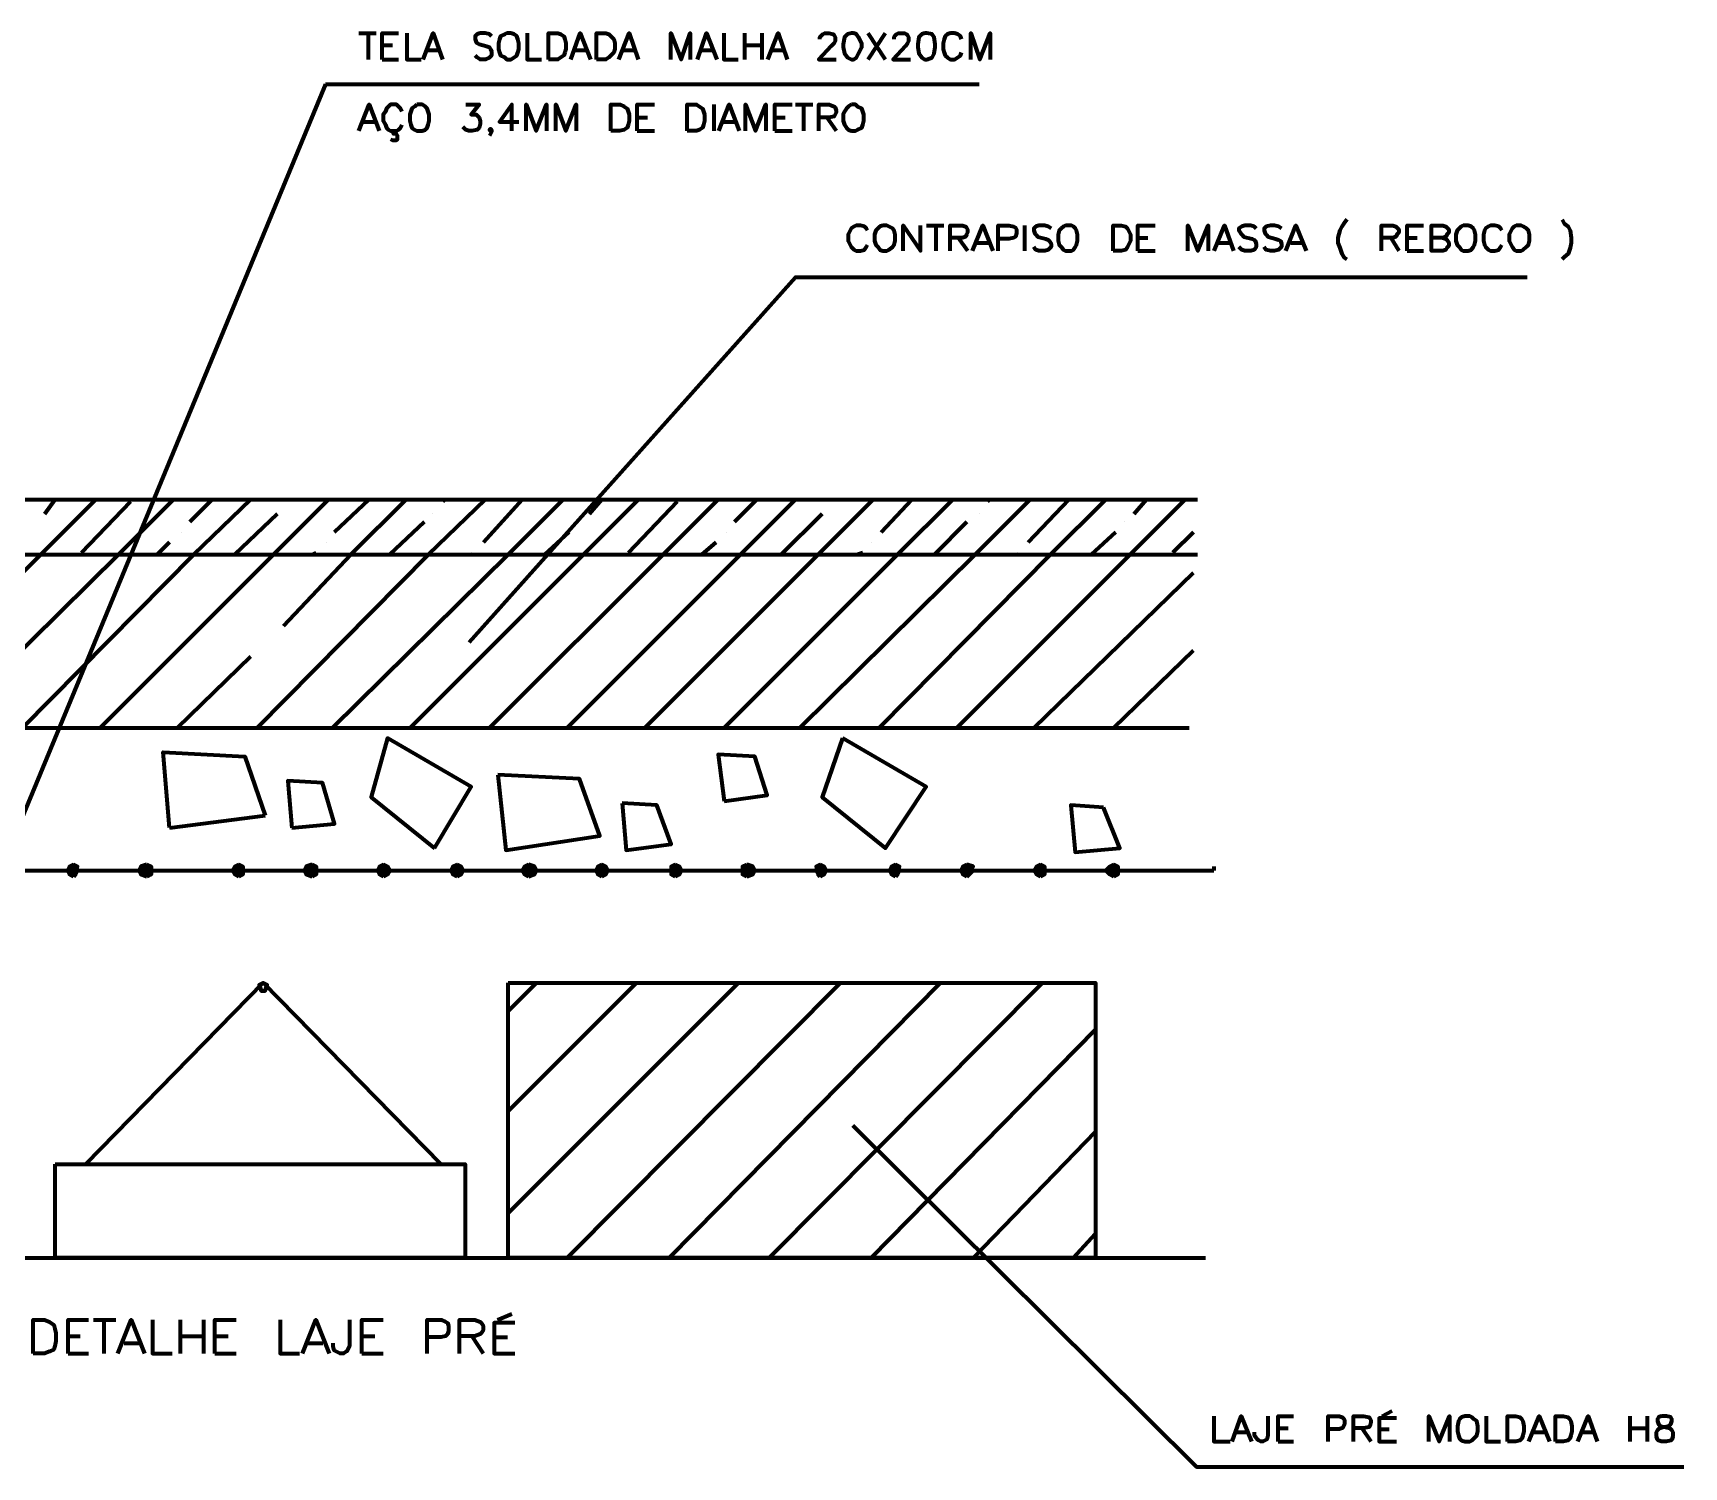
# Model space of a CAD drawing. Header units: millimetres. Extents: x 482 to 600, y -218 to -108.
# Drawn here: x 558.024 to 558.619, y -206.241 to -205.724 of the extents above; entities that cross this region are included whole.
import ezdxf

# ---------------------------------------------------------------- set-up
doc = ezdxf.new("R2010")
doc.units = ezdxf.units.MM
doc.header["$LTSCALE"] = 2.5
doc.layers.add('P', color=250, linetype='Continuous', lineweight=100)

msp = doc.modelspace()

# ---------------------------------------------------------------- hatches: boundary and pattern name
at = {"layer": 'P', "linetype": 'Continuous'}
for points in [[(558.03904, -206.02415), (558.03757, -206.02488), (558.03978, -206.02488)], [(558.0655, -206.02415), (558.0633, -206.02488), (558.06697, -206.02488)], [(558.09858, -206.02415), (558.09711, -206.02488), (558.10005, -206.02488)], [(558.12504, -206.02415), (558.12283, -206.02488), (558.12651, -206.02488)], [(558.15076, -206.02415), (558.14929, -206.02488), (558.15223, -206.02488)], [(558.17722, -206.02415), (558.17575, -206.02488), (558.17869, -206.02488)], [(558.20295, -206.02415), (558.20148, -206.02488), (558.20515, -206.02488)], [(558.22941, -206.02415), (558.22794, -206.02488), (558.23088, -206.02488)], [(558.25586, -206.02415), (558.25439, -206.02488), (558.25733, -206.02488)], [(558.28159, -206.02415), (558.28012, -206.02488), (558.28379, -206.02488)], [(558.30805, -206.02415), (558.30731, -206.02488), (558.30952, -206.02488)], [(558.33524, -206.02415), (558.33377, -206.02488), (558.33598, -206.02488)], [(558.36097, -206.02415), (558.3595, -206.02488), (558.3617, -206.02488)], [(558.38743, -206.02415), (558.38596, -206.02488), (558.3889, -206.02488)], [(558.41389, -206.02415), (558.41242, -206.02488), (558.41536, -206.02488)], [(558.04051, -206.02635), (558.03757, -206.02488), (558.03684, -206.02635), (558.04051, -206.02635), (558.03757, -206.02488), (558.03978, -206.02488)], [(558.03904, -206.02856), (558.03757, -206.02782), (558.03978, -206.02782), (558.03904, -206.02856), (558.03757, -206.02782), (558.03978, -206.02782), (558.03684, -206.02635), (558.03757, -206.02782), (558.03904, -206.02856), (558.03978, -206.02782), (558.03684, -206.02635), (558.04051, -206.02635), (558.03978, -206.02782)], [(558.06697, -206.02635), (558.0633, -206.02488), (558.06256, -206.02635), (558.06697, -206.02635), (558.0633, -206.02488), (558.06697, -206.02488)], [(558.0655, -206.02856), (558.0633, -206.02782), (558.06697, -206.02782), (558.0655, -206.02856), (558.0633, -206.02782), (558.06697, -206.02782), (558.06256, -206.02635), (558.0633, -206.02782), (558.0655, -206.02856), (558.06697, -206.02782), (558.06256, -206.02635), (558.06697, -206.02635), (558.06697, -206.02782)], [(558.10005, -206.02635), (558.09711, -206.02488), (558.09637, -206.02635), (558.10005, -206.02635), (558.09711, -206.02488), (558.10005, -206.02488)], [(558.09858, -206.02856), (558.09711, -206.02782), (558.10005, -206.02782), (558.09858, -206.02856), (558.09711, -206.02782), (558.10005, -206.02782), (558.09637, -206.02635), (558.09711, -206.02782), (558.09858, -206.02856), (558.10005, -206.02782), (558.09637, -206.02635), (558.10005, -206.02635), (558.10005, -206.02782)], [(558.12651, -206.02635), (558.12283, -206.02488), (558.1221, -206.02635), (558.12651, -206.02635), (558.12283, -206.02488), (558.12651, -206.02488)], [(558.12504, -206.02856), (558.12283, -206.02782), (558.12651, -206.02782), (558.12504, -206.02856), (558.12283, -206.02782), (558.12651, -206.02782), (558.1221, -206.02635), (558.12283, -206.02782), (558.12504, -206.02856), (558.12651, -206.02782), (558.1221, -206.02635), (558.12651, -206.02635), (558.12651, -206.02782)], [(558.15297, -206.02635), (558.14929, -206.02488), (558.14856, -206.02635), (558.15297, -206.02635), (558.14929, -206.02488), (558.15223, -206.02488)], [(558.15076, -206.02856), (558.14929, -206.02782), (558.15223, -206.02782), (558.15076, -206.02856), (558.14929, -206.02782), (558.15223, -206.02782), (558.14856, -206.02635), (558.14929, -206.02782), (558.15076, -206.02856), (558.15223, -206.02782), (558.14856, -206.02635), (558.15297, -206.02635), (558.15223, -206.02782)], [(558.17943, -206.02635), (558.17575, -206.02488), (558.17502, -206.02635), (558.17943, -206.02635), (558.17575, -206.02488), (558.17869, -206.02488)], [(558.17722, -206.02856), (558.17575, -206.02782), (558.17869, -206.02782), (558.17722, -206.02856), (558.17575, -206.02782), (558.17869, -206.02782), (558.17502, -206.02635), (558.17575, -206.02782), (558.17722, -206.02856), (558.17869, -206.02782), (558.17502, -206.02635), (558.17943, -206.02635), (558.17869, -206.02782)], [(558.20589, -206.02635), (558.20148, -206.02488), (558.20074, -206.02635), (558.20589, -206.02635), (558.20148, -206.02488), (558.20515, -206.02488)], [(558.20295, -206.02856), (558.20148, -206.02782), (558.20515, -206.02782), (558.20295, -206.02856), (558.20148, -206.02782), (558.20515, -206.02782), (558.20074, -206.02635), (558.20148, -206.02782), (558.20295, -206.02856), (558.20515, -206.02782), (558.20074, -206.02635), (558.20589, -206.02635), (558.20515, -206.02782)], [(558.23161, -206.02635), (558.22794, -206.02488), (558.2272, -206.02635), (558.23161, -206.02635), (558.22794, -206.02488), (558.23088, -206.02488)], [(558.22941, -206.02856), (558.22794, -206.02782), (558.23088, -206.02782), (558.22941, -206.02856), (558.22794, -206.02782), (558.23088, -206.02782), (558.2272, -206.02635), (558.22794, -206.02782), (558.22941, -206.02856), (558.23088, -206.02782), (558.2272, -206.02635), (558.23161, -206.02635), (558.23088, -206.02782)], [(558.25807, -206.02635), (558.25439, -206.02488), (558.25439, -206.02635), (558.25807, -206.02635), (558.25439, -206.02488), (558.25733, -206.02488)], [(558.25586, -206.02856), (558.25439, -206.02782), (558.25733, -206.02782), (558.25586, -206.02856), (558.25439, -206.02782), (558.25733, -206.02782), (558.25439, -206.02635), (558.25439, -206.02782), (558.25586, -206.02856), (558.25733, -206.02782), (558.25439, -206.02635), (558.25807, -206.02635), (558.25733, -206.02782)], [(558.28453, -206.02635), (558.28012, -206.02488), (558.28012, -206.02635), (558.28453, -206.02635), (558.28012, -206.02488), (558.28379, -206.02488)], [(558.28159, -206.02856), (558.28012, -206.02782), (558.28379, -206.02782), (558.28159, -206.02856), (558.28012, -206.02782), (558.28379, -206.02782), (558.28012, -206.02635), (558.28012, -206.02782), (558.28159, -206.02856), (558.28379, -206.02782), (558.28012, -206.02635), (558.28453, -206.02635), (558.28379, -206.02782)], [(558.31025, -206.02635), (558.30731, -206.02488), (558.30658, -206.02635), (558.31025, -206.02635), (558.30731, -206.02488), (558.30952, -206.02488)], [(558.30805, -206.02856), (558.30731, -206.02782), (558.30952, -206.02782), (558.30805, -206.02856), (558.30731, -206.02782), (558.30952, -206.02782), (558.30658, -206.02635), (558.30731, -206.02782), (558.30805, -206.02856), (558.30952, -206.02782), (558.30658, -206.02635), (558.31025, -206.02635), (558.30952, -206.02782)], [(558.33671, -206.02635), (558.33377, -206.02488), (558.33304, -206.02635), (558.33671, -206.02635), (558.33377, -206.02488), (558.33598, -206.02488)], [(558.33524, -206.02856), (558.33377, -206.02782), (558.33598, -206.02782), (558.33524, -206.02856), (558.33377, -206.02782), (558.33598, -206.02782), (558.33304, -206.02635), (558.33377, -206.02782), (558.33524, -206.02856), (558.33598, -206.02782), (558.33304, -206.02635), (558.33671, -206.02635), (558.33598, -206.02782)], [(558.36317, -206.02635), (558.3595, -206.02488), (558.35876, -206.02635), (558.36317, -206.02635), (558.3595, -206.02488), (558.3617, -206.02488)], [(558.36097, -206.02856), (558.3595, -206.02782), (558.3617, -206.02782), (558.36097, -206.02856), (558.3595, -206.02782), (558.3617, -206.02782), (558.35876, -206.02635), (558.3595, -206.02782), (558.36097, -206.02856), (558.3617, -206.02782), (558.35876, -206.02635), (558.36317, -206.02635), (558.3617, -206.02782)], [(558.3889, -206.02635), (558.38596, -206.02488), (558.38522, -206.02635), (558.3889, -206.02635), (558.38596, -206.02488), (558.3889, -206.02488)], [(558.38743, -206.02856), (558.38596, -206.02782), (558.3889, -206.02782), (558.38743, -206.02856), (558.38596, -206.02782), (558.3889, -206.02782), (558.38522, -206.02635), (558.38596, -206.02782), (558.38743, -206.02856), (558.3889, -206.02782), (558.38522, -206.02635), (558.3889, -206.02635), (558.3889, -206.02782)], [(558.41536, -206.02635), (558.41242, -206.02488), (558.41095, -206.02635), (558.41536, -206.02635), (558.41242, -206.02488), (558.41536, -206.02488)], [(558.41389, -206.02856), (558.41242, -206.02782), (558.41536, -206.02782), (558.41389, -206.02856), (558.41242, -206.02782), (558.41536, -206.02782), (558.41095, -206.02635), (558.41242, -206.02782), (558.41389, -206.02856), (558.41536, -206.02782), (558.41095, -206.02635), (558.41536, -206.02635), (558.41536, -206.02782)]]:
    msp.add_hatch(color=5, dxfattribs=at).paths.add_polyline_path(points)

# ---------------------------------------------------------------- linework, layer by layer
at = {"layer": 'P', "color": 2, "linetype": 'Continuous'}
for points in [[(558.14185, -205.72445), (558.1481, -205.72445)], [(558.14516, -205.72445), (558.14516, -205.734)], [(558.15031, -205.734), (558.15031, -205.72445), (558.15619, -205.72445)], [(558.15913, -205.72445), (558.15913, -205.734), (558.16427, -205.734)], [(558.16501, -205.734), (558.16868, -205.72445), (558.17199, -205.734)], [(558.18963, -205.72555), (558.18889, -205.72482), (558.18742, -205.72445), (558.18559, -205.72445), (558.18448, -205.72482), (558.18375, -205.72555), (558.18375, -205.72665), (558.18412, -205.72775), (558.18448, -205.72812), (558.18522, -205.72849), (558.18779, -205.72922), (558.18889, -205.72959), (558.18926, -205.73033), (558.18963, -205.73106), (558.18963, -205.73253), (558.18889, -205.73327), (558.18742, -205.734), (558.18559, -205.734), (558.18448, -205.73327), (558.18375, -205.73253)], [(558.19514, -205.72445), (558.19441, -205.72482), (558.19294, -205.72555), (558.19257, -205.72665), (558.1922, -205.72812), (558.1922, -205.73033), (558.19257, -205.73143), (558.19294, -205.73253), (558.19441, -205.73327), (558.19514, -205.734), (558.19661, -205.734), (558.19771, -205.73327), (558.19882, -205.73253), (558.19918, -205.73143), (558.19955, -205.73033), (558.19955, -205.72812), (558.19918, -205.72665), (558.19882, -205.72555), (558.19771, -205.72482), (558.19661, -205.72445), (558.19514, -205.72445)], [(558.20249, -205.72445), (558.20249, -205.734), (558.20764, -205.734)], [(558.21021, -205.734), (558.21021, -205.72445), (558.21352, -205.72445), (558.21462, -205.72482), (558.21572, -205.72555), (558.21609, -205.72665), (558.21646, -205.72812), (558.21646, -205.73033), (558.21609, -205.73143), (558.21572, -205.73253), (558.21462, -205.73327), (558.21352, -205.734), (558.21021, -205.734)], [(558.21829, -205.734), (558.2216, -205.72445), (558.22528, -205.734)], [(558.22748, -205.734), (558.22748, -205.72445), (558.23079, -205.72445), (558.23189, -205.72482), (558.23263, -205.72555), (558.23373, -205.72665), (558.2341, -205.72812), (558.2341, -205.73033), (558.23373, -205.73143), (558.23263, -205.73253), (558.23189, -205.73327), (558.23079, -205.734), (558.22748, -205.734)], [(558.23557, -205.734), (558.23924, -205.72445), (558.24255, -205.734)], [(558.25431, -205.734), (558.25431, -205.72445), (558.25798, -205.734), (558.26129, -205.72445), (558.26129, -205.734)], [(558.26386, -205.734), (558.26717, -205.72445), (558.27084, -205.734)], [(558.27342, -205.72445), (558.27342, -205.734), (558.27856, -205.734)], [(558.28077, -205.72445), (558.28077, -205.734)], [(558.28701, -205.72445), (558.28701, -205.734)], [(558.28922, -205.734), (558.29289, -205.72445), (558.2962, -205.734)], [(558.30796, -205.72665), (558.30796, -205.72592), (558.3087, -205.72518), (558.30906, -205.72482), (558.3098, -205.72445), (558.31127, -205.72445), (558.31274, -205.72482), (558.31311, -205.72518), (558.31347, -205.72592), (558.31347, -205.72739), (558.31311, -205.72812), (558.312, -205.72922), (558.30759, -205.734), (558.31384, -205.734)], [(558.31935, -205.72445), (558.31788, -205.72482), (558.31678, -205.72592), (558.31641, -205.72849), (558.31641, -205.72959), (558.31678, -205.7318), (558.31788, -205.73327), (558.31935, -205.734), (558.32009, -205.734), (558.32119, -205.73327), (558.32193, -205.7318), (558.32303, -205.72959), (558.32303, -205.72849), (558.32193, -205.72592), (558.32119, -205.72482), (558.32009, -205.72445), (558.31935, -205.72445)], [(558.32523, -205.72445), (558.33148, -205.734)], [(558.33148, -205.72445), (558.32523, -205.734)], [(558.33479, -205.72665), (558.33479, -205.72592), (558.33516, -205.72518), (558.33552, -205.72482), (558.33626, -205.72445), (558.33846, -205.72445), (558.3392, -205.72482), (558.33957, -205.72518), (558.33993, -205.72592), (558.33993, -205.72739), (558.33957, -205.72812), (558.33883, -205.72922), (558.33442, -205.734), (558.34067, -205.734)], [(558.34581, -205.72445), (558.34471, -205.72482), (558.34361, -205.72592), (558.34324, -205.72849), (558.34324, -205.72959), (558.34361, -205.7318), (558.34471, -205.73327), (558.34581, -205.734), (558.34655, -205.734), (558.34839, -205.73327), (558.34912, -205.7318), (558.34949, -205.72959), (558.34949, -205.72849), (558.34912, -205.72592), (558.34839, -205.72482), (558.34655, -205.72445), (558.34581, -205.72445)], [(558.35904, -205.72665), (558.35868, -205.72555), (558.35757, -205.72482), (558.35647, -205.72445), (558.355, -205.72445), (558.3539, -205.72482), (558.35316, -205.72555), (558.3528, -205.72665), (558.35243, -205.72812), (558.35243, -205.73033), (558.3528, -205.73143), (558.35316, -205.73253), (558.3539, -205.73327), (558.355, -205.734), (558.35647, -205.734), (558.35757, -205.73327), (558.35868, -205.73253), (558.35904, -205.73143)], [(558.36235, -205.734), (558.36235, -205.72445), (558.36566, -205.734), (558.36933, -205.72445), (558.36933, -205.734)], [(558.15031, -205.72886), (558.15398, -205.72886)], [(558.16648, -205.73069), (558.17089, -205.73069)], [(558.21976, -205.73069), (558.22417, -205.73069)], [(558.23704, -205.73069), (558.24145, -205.73069)], [(558.26496, -205.73069), (558.26974, -205.73069)], [(558.28077, -205.72886), (558.28701, -205.72886)], [(558.29069, -205.73069), (558.2951, -205.73069)], [(558.15031, -205.734), (558.15619, -205.734)], [(558.14185, -205.75973), (558.14553, -205.75017), (558.1492, -205.75973)], [(558.15729, -205.75274), (558.15692, -205.75164), (558.15619, -205.75091), (558.15545, -205.75017), (558.15325, -205.75017), (558.15251, -205.75091), (558.15178, -205.75164), (558.15141, -205.75274), (558.15067, -205.75385), (558.15067, -205.75605), (558.15141, -205.75752), (558.15178, -205.75862), (558.15251, -205.75936), (558.15325, -205.75973), (558.15545, -205.75973), (558.15619, -205.75936), (558.15692, -205.75862), (558.15729, -205.75752)], [(558.1628, -205.75017), (558.16207, -205.75091), (558.16096, -205.75164), (558.1606, -205.75274), (558.16023, -205.75385), (558.16023, -205.75605), (558.1606, -205.75752), (558.16096, -205.75862), (558.16207, -205.75936), (558.1628, -205.75973), (558.16464, -205.75973), (558.16574, -205.75936), (558.16648, -205.75862), (558.16684, -205.75752), (558.16721, -205.75605), (558.16721, -205.75385), (558.16684, -205.75274), (558.16648, -205.75164), (558.16574, -205.75091), (558.16464, -205.75017), (558.1628, -205.75017)], [(558.18044, -205.75017), (558.18522, -205.75017), (558.18228, -205.75385), (558.18412, -205.75385), (558.18485, -205.75458), (558.18522, -205.75495), (558.18559, -205.75605), (558.18559, -205.75715), (558.18522, -205.75862), (558.18448, -205.75936), (558.18265, -205.75973), (558.18154, -205.75973), (558.18044, -205.75936), (558.18007, -205.75899), (558.17934, -205.75826)], [(558.19698, -205.75973), (558.19698, -205.75017), (558.19257, -205.75642), (558.19955, -205.75642)], [(558.20212, -205.75973), (558.20212, -205.75017), (558.2058, -205.75973), (558.20947, -205.75017), (558.20947, -205.75973)], [(558.21278, -205.75973), (558.21278, -205.75017), (558.21646, -205.75973), (558.22013, -205.75017), (558.22013, -205.75973)], [(558.23263, -205.75973), (558.23263, -205.75017), (558.23593, -205.75017), (558.2374, -205.75091), (558.23851, -205.75164), (558.23887, -205.75274), (558.23924, -205.75385), (558.23924, -205.75605), (558.23887, -205.75752), (558.23851, -205.75862), (558.2374, -205.75936), (558.23593, -205.75973), (558.23263, -205.75973)], [(558.24218, -205.75973), (558.24218, -205.75017), (558.24843, -205.75017)], [(558.26019, -205.75973), (558.26019, -205.75017), (558.26349, -205.75017), (558.2646, -205.75091), (558.2657, -205.75164), (558.26607, -205.75274), (558.26643, -205.75385), (558.26643, -205.75605), (558.26607, -205.75752), (558.2657, -205.75862), (558.2646, -205.75936), (558.26349, -205.75973), (558.26019, -205.75973)], [(558.26974, -205.75017), (558.26974, -205.75973)], [(558.27158, -205.75973), (558.27525, -205.75017), (558.27893, -205.75973)], [(558.28113, -205.75973), (558.28113, -205.75017), (558.28481, -205.75973), (558.28848, -205.75017), (558.28848, -205.75973)], [(558.29179, -205.75973), (558.29179, -205.75017), (558.29804, -205.75017)], [(558.29914, -205.75017), (558.30539, -205.75017)], [(558.30208, -205.75017), (558.30208, -205.75973)], [(558.30759, -205.75973), (558.30759, -205.75017), (558.31127, -205.75017), (558.31311, -205.75091), (558.31347, -205.75127), (558.31384, -205.75238), (558.31384, -205.75311), (558.31347, -205.75385), (558.31311, -205.75458), (558.31127, -205.75495), (558.30759, -205.75495)], [(558.31935, -205.75017), (558.31825, -205.75091), (558.31752, -205.75164), (558.31678, -205.75274), (558.31641, -205.75385), (558.31641, -205.75605), (558.31678, -205.75752), (558.31752, -205.75862), (558.31825, -205.75936), (558.31935, -205.75973), (558.32082, -205.75973), (558.32156, -205.75936), (558.32303, -205.75862), (558.3234, -205.75752), (558.32376, -205.75605), (558.32376, -205.75385), (558.3234, -205.75274), (558.32303, -205.75164), (558.32156, -205.75091), (558.32082, -205.75017), (558.31935, -205.75017)], [(558.14296, -205.75642), (558.14773, -205.75642)], [(558.24218, -205.75495), (558.24586, -205.75495)], [(558.27342, -205.75642), (558.27783, -205.75642)], [(558.29179, -205.75495), (558.29547, -205.75495)], [(558.31053, -205.75495), (558.31384, -205.75973)], [(558.15325, -205.76267), (558.15398, -205.76303), (558.15545, -205.76303), (558.15582, -205.76267), (558.15582, -205.76156), (558.15545, -205.76083), (558.15435, -205.76083), (558.15435, -205.75973)], [(558.18963, -205.75936), (558.18926, -205.75973), (558.18889, -205.75936), (558.18926, -205.75899), (558.18963, -205.75936), (558.18963, -205.76009), (558.18926, -205.76083), (558.18889, -205.76156)], [(558.24218, -205.75973), (558.24843, -205.75973)], [(558.29179, -205.75973), (558.29804, -205.75973)], [(558.49785, -205.79161), (558.49675, -205.79308), (558.49601, -205.79418), (558.49528, -205.79565), (558.49454, -205.79822), (558.49454, -205.80006), (558.49528, -205.8019), (558.49601, -205.8041), (558.49675, -205.80521), (558.49785, -205.80594)], [(558.57539, -205.79161), (558.57612, -205.79308), (558.57759, -205.79418), (558.57833, -205.79565), (558.5787, -205.79822), (558.5787, -205.80006), (558.57833, -205.8019), (558.57759, -205.8041), (558.57612, -205.80521), (558.57539, -205.80594)], [(558.32513, -205.79565), (558.32476, -205.79492), (558.32402, -205.79418), (558.32255, -205.79381), (558.32108, -205.79381), (558.32035, -205.79418), (558.31925, -205.79492), (558.31888, -205.79565), (558.31814, -205.79712), (558.31814, -205.79933), (558.31888, -205.8008), (558.31925, -205.80153), (558.32035, -205.80263), (558.32108, -205.803), (558.32255, -205.803), (558.32402, -205.80263), (558.32476, -205.80153), (558.32513, -205.8008)], [(558.33064, -205.79381), (558.32954, -205.79418), (558.3288, -205.79492), (558.32807, -205.79565), (558.3277, -205.79712), (558.3277, -205.79933), (558.32807, -205.8008), (558.3288, -205.80153), (558.32954, -205.80263), (558.33064, -205.803), (558.33211, -205.803), (558.33284, -205.80263), (558.33431, -205.80153), (558.33468, -205.8008), (558.33505, -205.79933), (558.33505, -205.79712), (558.33468, -205.79565), (558.33431, -205.79492), (558.33284, -205.79418), (558.33211, -205.79381), (558.33064, -205.79381)], [(558.33799, -205.803), (558.33799, -205.79381), (558.34424, -205.803), (558.34424, -205.79381)], [(558.34644, -205.79381), (558.35269, -205.79381)], [(558.34975, -205.79381), (558.34975, -205.803)], [(558.35489, -205.803), (558.35489, -205.79381), (558.3593, -205.79381), (558.36041, -205.79418), (558.36077, -205.79455), (558.36114, -205.79528), (558.36114, -205.79639), (558.36077, -205.79712), (558.36041, -205.79786), (558.3593, -205.79822), (558.35489, -205.79822)], [(558.35783, -205.79822), (558.36114, -205.803)], [(558.36298, -205.803), (558.36665, -205.79381), (558.37033, -205.803)], [(558.37217, -205.803), (558.37217, -205.79381), (558.37621, -205.79381), (558.37768, -205.79418), (558.37841, -205.79455), (558.37878, -205.79528), (558.37878, -205.79675), (558.37841, -205.79786), (558.37768, -205.79822), (558.37621, -205.79859), (558.37217, -205.79859)], [(558.38172, -205.79381), (558.38172, -205.803)], [(558.39128, -205.79492), (558.39017, -205.79418), (558.38907, -205.79381), (558.38687, -205.79381), (558.38576, -205.79418), (558.38503, -205.79492), (558.38503, -205.79565), (558.3854, -205.79675), (558.38576, -205.79712), (558.3865, -205.79786), (558.38944, -205.79859), (558.39017, -205.79896), (558.39054, -205.79933), (558.39128, -205.80043), (558.39128, -205.80153), (558.39017, -205.80263), (558.38907, -205.803), (558.38687, -205.803), (558.38576, -205.80263), (558.38503, -205.80153)], [(558.39642, -205.79381), (558.39569, -205.79418), (558.39495, -205.79492), (558.39422, -205.79565), (558.39385, -205.79712), (558.39385, -205.79933), (558.39422, -205.8008), (558.39495, -205.80153), (558.39569, -205.80263), (558.39642, -205.803), (558.39863, -205.803), (558.39936, -205.80263), (558.40009, -205.80153), (558.40046, -205.8008), (558.40083, -205.79933), (558.40083, -205.79712), (558.40046, -205.79565), (558.40009, -205.79492), (558.39936, -205.79418), (558.39863, -205.79381), (558.39642, -205.79381)], [(558.41369, -205.803), (558.41369, -205.79381), (558.41663, -205.79381), (558.4181, -205.79418), (558.41884, -205.79492), (558.4192, -205.79565), (558.41994, -205.79712), (558.41994, -205.79933), (558.4192, -205.8008), (558.41884, -205.80153), (558.4181, -205.80263), (558.41663, -205.803), (558.41369, -205.803)], [(558.42251, -205.803), (558.42251, -205.79381), (558.42876, -205.79381)], [(558.42251, -205.79822), (558.42619, -205.79822)], [(558.44052, -205.803), (558.44052, -205.79381), (558.44419, -205.803), (558.44787, -205.79381), (558.44787, -205.803)], [(558.45007, -205.803), (558.45375, -205.79381), (558.45706, -205.803)], [(558.46514, -205.79492), (558.46441, -205.79418), (558.4633, -205.79381), (558.4611, -205.79381), (558.46, -205.79418), (558.45889, -205.79492), (558.45889, -205.79565), (558.45963, -205.79675), (558.46, -205.79712), (558.46073, -205.79786), (558.46367, -205.79859), (558.46441, -205.79896), (558.46477, -205.79933), (558.46514, -205.80043), (558.46514, -205.80153), (558.46441, -205.80263), (558.4633, -205.803), (558.4611, -205.803), (558.46, -205.80263), (558.45889, -205.80153)], [(558.47433, -205.79492), (558.47323, -205.79418), (558.47176, -205.79381), (558.47029, -205.79381), (558.46882, -205.79418), (558.46808, -205.79492), (558.46808, -205.79565), (558.46845, -205.79675), (558.46882, -205.79712), (558.46955, -205.79786), (558.47212, -205.79859), (558.47323, -205.79896), (558.47396, -205.79933), (558.47433, -205.80043), (558.47433, -205.80153), (558.47323, -205.80263), (558.47176, -205.803), (558.47029, -205.803), (558.46882, -205.80263), (558.46808, -205.80153)], [(558.4758, -205.803), (558.47947, -205.79381), (558.48315, -205.803)], [(558.51034, -205.803), (558.51034, -205.79381), (558.51439, -205.79381), (558.51549, -205.79418), (558.51586, -205.79455), (558.51659, -205.79528), (558.51659, -205.79639), (558.51586, -205.79712), (558.51549, -205.79786), (558.51439, -205.79822), (558.51034, -205.79822)], [(558.51365, -205.79822), (558.51659, -205.803)], [(558.51953, -205.803), (558.51953, -205.79381), (558.52541, -205.79381)], [(558.51953, -205.79822), (558.52321, -205.79822)], [(558.53239, -205.79822), (558.53349, -205.79859), (558.53386, -205.79896), (558.5346, -205.80006), (558.5346, -205.80116), (558.53386, -205.8019), (558.53349, -205.80263), (558.53239, -205.803), (558.52835, -205.803), (558.52835, -205.79381), (558.53239, -205.79381), (558.53349, -205.79418), (558.53386, -205.79455), (558.5346, -205.79528), (558.5346, -205.79639), (558.53386, -205.79712), (558.53349, -205.79786), (558.53239, -205.79822), (558.52835, -205.79822)], [(558.53974, -205.79381), (558.53901, -205.79418), (558.53827, -205.79492), (558.53754, -205.79565), (558.53717, -205.79712), (558.53717, -205.79933), (558.53754, -205.8008), (558.53827, -205.80153), (558.53901, -205.80263), (558.53974, -205.803), (558.54158, -205.803), (558.54268, -205.80263), (558.54342, -205.80153), (558.54378, -205.8008), (558.54415, -205.79933), (558.54415, -205.79712), (558.54378, -205.79565), (558.54342, -205.79492), (558.54268, -205.79418), (558.54158, -205.79381), (558.53974, -205.79381)], [(558.55371, -205.79565), (558.55334, -205.79492), (558.5526, -205.79418), (558.55113, -205.79381), (558.54966, -205.79381), (558.54893, -205.79418), (558.54783, -205.79492), (558.54746, -205.79565), (558.54709, -205.79712), (558.54709, -205.79933), (558.54746, -205.8008), (558.54783, -205.80153), (558.54893, -205.80263), (558.54966, -205.803), (558.55113, -205.803), (558.5526, -205.80263), (558.55334, -205.80153), (558.55371, -205.8008)], [(558.55885, -205.79381), (558.55812, -205.79418), (558.55738, -205.79492), (558.55701, -205.79565), (558.55628, -205.79712), (558.55628, -205.79933), (558.55701, -205.8008), (558.55738, -205.80153), (558.55812, -205.80263), (558.55885, -205.803), (558.56069, -205.803), (558.56142, -205.80263), (558.56253, -205.80153), (558.56326, -205.8008), (558.56363, -205.79933), (558.56363, -205.79712), (558.56326, -205.79565), (558.56253, -205.79492), (558.56142, -205.79418), (558.56069, -205.79381), (558.55885, -205.79381)], [(558.36445, -205.80006), (558.36886, -205.80006)], [(558.42251, -205.803), (558.42876, -205.803)], [(558.45118, -205.80006), (558.45595, -205.80006)], [(558.47764, -205.80006), (558.48168, -205.80006)], [(558.51953, -205.803), (558.52541, -205.803)], [(557.77004, -205.89258), (558.44402, -205.89258)], [(557.77004, -205.91243), (558.44402, -205.91243)], [(557.7693, -205.9749), (558.44108, -205.9749)], [(558.17134, -206.13219), (558.1074, -206.06677), (558.04345, -206.13219)], [(558.1074, -206.06677), (558.10593, -206.06751), (558.10666, -206.06971), (558.10813, -206.06971), (558.10887, -206.06751), (558.1074, -206.06677)], [(558.1956, -206.06677), (558.40727, -206.06677), (558.40727, -206.166), (558.1956, -206.166), (558.1956, -206.06677)], [(558.03243, -206.13219), (558.18016, -206.13219), (558.18016, -206.166), (558.03243, -206.166), (558.03243, -206.13219)], [(557.77445, -206.166), (558.44696, -206.166)], [(558.02456, -206.20041), (558.02456, -206.18828), (558.0286, -206.18828), (558.03044, -206.18902), (558.03191, -206.19012), (558.03228, -206.19159), (558.03265, -206.19306), (558.03265, -206.196), (558.03228, -206.19784), (558.03191, -206.19894), (558.03044, -206.19967), (558.0286, -206.20041), (558.02456, -206.20041)], [(558.03706, -206.20041), (558.03706, -206.18828), (558.04441, -206.18828)], [(558.04624, -206.18828), (558.05433, -206.18828)], [(558.04992, -206.18828), (558.04992, -206.20041)], [(558.05506, -206.20041), (558.05984, -206.18828), (558.06462, -206.20041)], [(558.06756, -206.18828), (558.06756, -206.20041), (558.07454, -206.20041)], [(558.07748, -206.18828), (558.07748, -206.20041)], [(558.08593, -206.18828), (558.08593, -206.20041)], [(558.08998, -206.20041), (558.08998, -206.18828), (558.09769, -206.18828)], [(558.1135, -206.18828), (558.1135, -206.20041), (558.12048, -206.20041)], [(558.12158, -206.20041), (558.12636, -206.18828), (558.13114, -206.20041)], [(558.13848, -206.18828), (558.13848, -206.19784), (558.13775, -206.19931), (558.13738, -206.19967), (558.13628, -206.20041), (558.13518, -206.20041), (558.13371, -206.19967), (558.13297, -206.19931), (558.1326, -206.19784), (558.1326, -206.19673)], [(558.14289, -206.20041), (558.14289, -206.18828), (558.15061, -206.18828)], [(558.16641, -206.20041), (558.16641, -206.18828), (558.17156, -206.18828), (558.17303, -206.18902), (558.17376, -206.18938), (558.17413, -206.19049), (558.17413, -206.19232), (558.17376, -206.19343), (558.17303, -206.19416), (558.17156, -206.19453), (558.16641, -206.19453)], [(558.17817, -206.20041), (558.17817, -206.18828), (558.18369, -206.18828), (558.18552, -206.18902), (558.18589, -206.18938), (558.18663, -206.19049), (558.18663, -206.19196), (558.18589, -206.19306), (558.18552, -206.19343), (558.18369, -206.19416), (558.17817, -206.19416)], [(558.19802, -206.18938), (558.19067, -206.18938), (558.19067, -206.20041), (558.19802, -206.20041)], [(558.19177, -206.18828), (558.19692, -206.18608)], [(558.03706, -206.19416), (558.04147, -206.19416)], [(558.05727, -206.19673), (558.06278, -206.19673)], [(558.07748, -206.19416), (558.08593, -206.19416)], [(558.08998, -206.19416), (558.09475, -206.19416)], [(558.12342, -206.19673), (558.12893, -206.19673)], [(558.14289, -206.19416), (558.14767, -206.19416)], [(558.18258, -206.19416), (558.18663, -206.20041)], [(558.19067, -206.19453), (558.19545, -206.19453)], [(558.03706, -206.20041), (558.04441, -206.20041)], [(558.08998, -206.20041), (558.09769, -206.20041)], [(558.14289, -206.20041), (558.15061, -206.20041)], [(558.4499, -206.22296), (558.4499, -206.23215), (558.45578, -206.23215)], [(558.45652, -206.23215), (558.45982, -206.22296), (558.4635, -206.23215)], [(558.46938, -206.22296), (558.46938, -206.22994), (558.46901, -206.23141), (558.46828, -206.23178), (558.46754, -206.23215), (558.46681, -206.23215), (558.46607, -206.23178), (558.4657, -206.23141), (558.4646, -206.22994), (558.4646, -206.22884)], [(558.47305, -206.23215), (558.47305, -206.22296), (558.47857, -206.22296)], [(558.49106, -206.23215), (558.49106, -206.22296), (558.4951, -206.22296), (558.49621, -206.22333), (558.49657, -206.22369), (558.49694, -206.22443), (558.49694, -206.2259), (558.49657, -206.227), (558.49621, -206.22737), (558.4951, -206.22774), (558.49106, -206.22774)], [(558.50025, -206.23215), (558.50025, -206.22296), (558.50392, -206.22296), (558.50576, -206.22333), (558.50613, -206.22369), (558.50649, -206.22443), (558.50649, -206.22516), (558.50613, -206.22663), (558.50576, -206.227), (558.50392, -206.22737), (558.50025, -206.22737)], [(558.51568, -206.22369), (558.50943, -206.22369), (558.50943, -206.23215), (558.51568, -206.23215)], [(558.51054, -206.22296), (558.51421, -206.22112)], [(558.52744, -206.23215), (558.52744, -206.22296), (558.53112, -206.23215), (558.53479, -206.22296), (558.53479, -206.23215)], [(558.5403, -206.22296), (558.5392, -206.22333), (558.53847, -206.22406), (558.5381, -206.2248), (558.53773, -206.22663), (558.53773, -206.22847), (558.5381, -206.22994), (558.53847, -206.23104), (558.5392, -206.23178), (558.5403, -206.23215), (558.54214, -206.23215), (558.54288, -206.23178), (558.54361, -206.23104), (558.54471, -206.22994), (558.54508, -206.22847), (558.54508, -206.22663), (558.54471, -206.2248), (558.54361, -206.22406), (558.54288, -206.22333), (558.54214, -206.22296), (558.5403, -206.22296)], [(558.54802, -206.22296), (558.54802, -206.23215), (558.55317, -206.23215)], [(558.55574, -206.23215), (558.55574, -206.22296), (558.55868, -206.22296), (558.56015, -206.22333), (558.56088, -206.22406), (558.56125, -206.2248), (558.56162, -206.22663), (558.56162, -206.22847), (558.56125, -206.22994), (558.56088, -206.23104), (558.56015, -206.23178), (558.55868, -206.23215), (558.55574, -206.23215)], [(558.56346, -206.23215), (558.56713, -206.22296), (558.57081, -206.23215)], [(558.57301, -206.23215), (558.57301, -206.22296), (558.57595, -206.22296), (558.57742, -206.22333), (558.57816, -206.22406), (558.57852, -206.2248), (558.57889, -206.22663), (558.57889, -206.22847), (558.57852, -206.22994), (558.57816, -206.23104), (558.57742, -206.23178), (558.57595, -206.23215), (558.57301, -206.23215)], [(558.5811, -206.23215), (558.58477, -206.22296), (558.58808, -206.23215)], [(558.59984, -206.22296), (558.59984, -206.23215)], [(558.60609, -206.22296), (558.60609, -206.23215)], [(558.61123, -206.22296), (558.61013, -206.22333), (558.60976, -206.22406), (558.60976, -206.2248), (558.61013, -206.2259), (558.61086, -206.22663), (558.6127, -206.227), (558.61417, -206.22737), (558.61491, -206.2281), (558.61527, -206.22884), (558.61527, -206.23031), (558.61491, -206.23141), (558.61454, -206.23178), (558.61307, -206.23215), (558.61123, -206.23215), (558.61013, -206.23178), (558.60976, -206.23141), (558.60939, -206.23031), (558.60939, -206.22884), (558.60976, -206.2281), (558.6105, -206.22737), (558.6116, -206.227), (558.61344, -206.22663), (558.61454, -206.2259), (558.61491, -206.2248), (558.61491, -206.22406), (558.61454, -206.22333), (558.61307, -206.22296), (558.61123, -206.22296)], [(558.45762, -206.22884), (558.4624, -206.22884)], [(558.47305, -206.22737), (558.47673, -206.22737)], [(558.47305, -206.23215), (558.47857, -206.23215)], [(558.50319, -206.22737), (558.50649, -206.23215)], [(558.50943, -206.22774), (558.51311, -206.22774)], [(558.56493, -206.22884), (558.5697, -206.22884)], [(558.5822, -206.22884), (558.58661, -206.22884)], [(558.59984, -206.22737), (558.60609, -206.22737)]]:
    msp.add_lwpolyline(points, dxfattribs=at)
at = {"layer": 'P', "color": 1, "linetype": 'Continuous'}
for points in [[(558.12984, -205.7429), (558.01258, -206.02635)], [(558.12984, -205.7429), (558.3654, -205.7429)], [(558.18163, -205.94403), (558.29923, -205.81247), (558.56284, -205.81247)], [(558.02728, -205.91243), (558.04713, -205.89258)], [(558.02875, -205.89773), (558.03243, -205.89258)], [(558.04198, -205.91169), (558.05962, -205.89332)], [(558.05521, -205.91243), (558.07506, -205.89258)], [(558.08094, -205.90067), (558.08902, -205.89258)], [(558.08241, -205.91243), (558.10299, -205.89258)], [(558.11107, -205.91243), (558.13092, -205.89258)], [(558.11622, -205.89332), (558.11622, -205.89332)], [(558.13312, -205.90434), (558.14562, -205.89258)], [(558.139, -205.91243), (558.15885, -205.89258)], [(558.16693, -205.91243), (558.18751, -205.89258)], [(558.17208, -205.89332), (558.17281, -205.89258)], [(558.18678, -205.90802), (558.20074, -205.89258)], [(558.1956, -205.91243), (558.21544, -205.89258)], [(558.22279, -205.91243), (558.24264, -205.89258)], [(558.225, -205.89773), (558.22941, -205.89258)], [(558.23896, -205.91169), (558.2566, -205.89332)], [(558.25146, -205.91243), (558.2713, -205.89258)], [(558.27718, -205.90067), (558.28526, -205.89258)], [(558.27938, -205.91243), (558.29923, -205.89258)], [(558.30731, -205.91243), (558.32716, -205.89258)], [(558.31319, -205.89332), (558.31319, -205.89332)], [(558.3301, -205.90434), (558.34112, -205.89258)], [(558.33598, -205.91243), (558.35582, -205.89258)], [(558.36391, -205.91243), (558.38375, -205.89258)], [(558.36832, -205.89332), (558.36905, -205.89258)], [(558.38302, -205.90802), (558.39772, -205.89258)], [(558.3911, -205.91243), (558.41095, -205.89258)], [(558.41977, -205.91243), (558.43961, -205.89258)], [(558.42124, -205.89773), (558.42565, -205.89258)], [(558.09711, -205.91243), (558.11254, -205.89773)], [(558.1684, -205.89773), (558.1684, -205.89773)], [(558.29408, -205.91243), (558.30878, -205.89773)], [(558.36538, -205.89773), (558.36538, -205.89773)], [(558.078, -205.90434), (558.078, -205.90434)], [(558.15297, -205.91243), (558.16546, -205.90067)], [(558.20883, -205.91243), (558.21765, -205.90434)], [(558.22132, -205.90067), (558.22132, -205.90067)], [(558.27424, -205.90434), (558.27424, -205.90434)], [(558.34921, -205.91243), (558.36097, -205.90067)], [(558.4058, -205.91243), (558.41462, -205.90434)], [(558.41756, -205.90067), (558.41756, -205.90067)], [(558.4352, -205.91169), (558.44255, -205.90434)], [(558.06918, -205.91243), (558.07359, -205.90802)], [(558.13018, -205.90802), (558.13018, -205.90802)], [(558.26542, -205.91243), (558.27056, -205.90802)], [(558.32642, -205.90802), (558.32642, -205.90802)], [(557.96408, -205.9749), (558.02728, -205.91243)], [(557.99201, -205.9749), (558.05521, -205.91243)], [(558.02067, -205.9749), (558.08241, -205.91243)], [(558.0486, -205.9749), (558.11107, -205.91243)], [(558.10519, -205.9749), (558.16693, -205.91243)], [(558.11475, -205.93815), (558.139, -205.91243)], [(558.12504, -205.91243), (558.12651, -205.91169)], [(558.13239, -205.9749), (558.1956, -205.91243)], [(558.16032, -205.9749), (558.22279, -205.91243)], [(558.18237, -205.91169), (558.18237, -205.91169)], [(558.18898, -205.9749), (558.25146, -205.91243)], [(558.21691, -205.9749), (558.27938, -205.91243)], [(558.24484, -205.9749), (558.30731, -205.91243)], [(558.2735, -205.9749), (558.33598, -205.91243)], [(558.3007, -205.9749), (558.36391, -205.91243)], [(558.32128, -205.91243), (558.32348, -205.91169)], [(558.32936, -205.9749), (558.3911, -205.91243)], [(558.35729, -205.9749), (558.41977, -205.91243)], [(558.37934, -205.91169), (558.37934, -205.91169)], [(558.38522, -205.9749), (558.44255, -205.91904)], [(558.41389, -205.9749), (558.44255, -205.94697)], [(558.07653, -205.9749), (558.10299, -205.94918)], [(558.1956, -206.07706), (558.20589, -206.06677)], [(558.1956, -206.11308), (558.2419, -206.06677)], [(558.1956, -206.14983), (558.27865, -206.06677)], [(558.21691, -206.166), (558.3154, -206.06677)], [(558.25366, -206.166), (558.35141, -206.06677)], [(558.28967, -206.166), (558.38816, -206.06677)], [(558.32642, -206.166), (558.40727, -206.08368)], [(558.31981, -206.11822), (558.44365, -206.24133), (558.61932, -206.24133)], [(558.36317, -206.166), (558.40727, -206.12043)], [(558.39919, -206.166), (558.40727, -206.15718)]]:
    msp.add_lwpolyline(points, dxfattribs=at)
at = {"layer": 'P', "color": 0, "linetype": 'Continuous'}
for points in [[(558.16914, -206.01827), (558.18237, -205.99622), (558.15223, -205.97858), (558.14635, -205.99989), (558.16914, -206.01827)], [(558.31613, -205.97858), (558.30878, -205.99989), (558.33157, -206.01827), (558.34627, -205.99622), (558.31613, -205.97858)], [(558.07359, -206.01092), (558.07138, -205.98372), (558.10078, -205.98519), (558.10813, -206.00651)], [(558.2735, -206.00136), (558.28894, -205.99916), (558.28453, -205.98519), (558.2713, -205.98446), (558.2735, -206.00136)], [(558.11769, -206.01092), (558.13312, -206.00945), (558.12871, -205.99475), (558.11622, -205.99401), (558.11769, -206.01092)], [(558.19192, -205.99181), (558.19486, -206.019), (558.22867, -206.01386), (558.22132, -205.99328), (558.19192, -205.99181)], [(558.07359, -206.01092), (558.10813, -206.00651)], [(558.23676, -206.0021), (558.23823, -206.019), (558.25439, -206.0168), (558.24925, -206.00283), (558.23676, -206.0021)], [(558.41021, -206.00357), (558.39845, -206.00283), (558.39992, -206.01974), (558.41609, -206.01827), (558.41021, -206.00357)]]:
    msp.add_lwpolyline(points, dxfattribs=at)
at = {"layer": 'P', "color": 5, "linetype": 'Continuous'}
for points in [[(558.03904, -206.02415), (558.03757, -206.02488), (558.03831, -206.02782), (558.03978, -206.02782), (558.04051, -206.02488), (558.03904, -206.02415)], [(558.03904, -206.02415), (558.03757, -206.02488), (558.03978, -206.02488), (558.03904, -206.02415)], [(558.0655, -206.02415), (558.0633, -206.02488), (558.06403, -206.02782), (558.06624, -206.02782), (558.06697, -206.02488), (558.0655, -206.02415)], [(558.0655, -206.02415), (558.0633, -206.02488), (558.06697, -206.02488), (558.0655, -206.02415)], [(558.09858, -206.02415), (558.09711, -206.02488), (558.09784, -206.02782), (558.09931, -206.02782), (558.10005, -206.02488), (558.09858, -206.02415)], [(558.09858, -206.02415), (558.09711, -206.02488), (558.10005, -206.02488), (558.09858, -206.02415)], [(558.12504, -206.02415), (558.12283, -206.02488), (558.12357, -206.02782), (558.12577, -206.02782), (558.12651, -206.02488), (558.12504, -206.02415)], [(558.12504, -206.02415), (558.12283, -206.02488), (558.12651, -206.02488), (558.12504, -206.02415)], [(558.15076, -206.02415), (558.14929, -206.02488), (558.15003, -206.02782), (558.1515, -206.02782), (558.15223, -206.02488), (558.15076, -206.02415)], [(558.15076, -206.02415), (558.14929, -206.02488), (558.15223, -206.02488), (558.15076, -206.02415)], [(558.17722, -206.02415), (558.17575, -206.02488), (558.17649, -206.02782), (558.17796, -206.02782), (558.17869, -206.02488), (558.17722, -206.02415)], [(558.17722, -206.02415), (558.17575, -206.02488), (558.17869, -206.02488), (558.17722, -206.02415)], [(558.20295, -206.02415), (558.20148, -206.02488), (558.20221, -206.02782), (558.20442, -206.02782), (558.20515, -206.02488), (558.20295, -206.02415)], [(558.20295, -206.02415), (558.20148, -206.02488), (558.20515, -206.02488), (558.20295, -206.02415)], [(558.22941, -206.02415), (558.22794, -206.02488), (558.22867, -206.02782), (558.23014, -206.02782), (558.23088, -206.02488), (558.22941, -206.02415)], [(558.22941, -206.02415), (558.22794, -206.02488), (558.23088, -206.02488), (558.22941, -206.02415)], [(558.25586, -206.02415), (558.25439, -206.02488), (558.25513, -206.02782), (558.2566, -206.02782), (558.25733, -206.02488), (558.25586, -206.02415)], [(558.25586, -206.02415), (558.25439, -206.02488), (558.25733, -206.02488), (558.25586, -206.02415)], [(558.28159, -206.02415), (558.28012, -206.02488), (558.28085, -206.02782), (558.28232, -206.02782), (558.28379, -206.02488), (558.28159, -206.02415)], [(558.28159, -206.02415), (558.28012, -206.02488), (558.28379, -206.02488), (558.28159, -206.02415)], [(558.30805, -206.02415), (558.30658, -206.02488), (558.30731, -206.02782), (558.30878, -206.02782), (558.30952, -206.02488), (558.30805, -206.02415)], [(558.30805, -206.02415), (558.30731, -206.02488), (558.30952, -206.02488), (558.30805, -206.02415)], [(558.33524, -206.02415), (558.33377, -206.02488), (558.33451, -206.02782), (558.33598, -206.02782), (558.33671, -206.02488), (558.33524, -206.02415)], [(558.33524, -206.02415), (558.33377, -206.02488), (558.33598, -206.02488), (558.33524, -206.02415)], [(558.36097, -206.02415), (558.3595, -206.02488), (558.36023, -206.02782), (558.3617, -206.02782), (558.36317, -206.02488), (558.36097, -206.02415)], [(558.36097, -206.02415), (558.3595, -206.02488), (558.3617, -206.02488), (558.36097, -206.02415)], [(558.38743, -206.02415), (558.38596, -206.02488), (558.38669, -206.02782), (558.38816, -206.02782), (558.3889, -206.02488), (558.38743, -206.02415)], [(558.38743, -206.02415), (558.38596, -206.02488), (558.3889, -206.02488), (558.38743, -206.02415)], [(558.41389, -206.02415), (558.41242, -206.02488), (558.41315, -206.02782), (558.41462, -206.02782), (558.41536, -206.02488), (558.41389, -206.02415)], [(558.41389, -206.02415), (558.41242, -206.02488), (558.41536, -206.02488), (558.41389, -206.02415)], [(557.77812, -206.02635), (558.4499, -206.02635)], [(558.03684, -206.02635), (558.04051, -206.02635), (558.03757, -206.02488), (558.03684, -206.02635)], [(558.03757, -206.02782), (558.03978, -206.02782), (558.03684, -206.02635), (558.03757, -206.02782)], [(558.03978, -206.02782), (558.03684, -206.02635), (558.04051, -206.02635), (558.03978, -206.02782)], [(558.04051, -206.02635), (558.03757, -206.02488), (558.03978, -206.02488), (558.04051, -206.02635)], [(558.03904, -206.02856), (558.03757, -206.02782), (558.03978, -206.02782), (558.03904, -206.02856)], [(558.06256, -206.02635), (558.06697, -206.02635), (558.0633, -206.02488), (558.06256, -206.02635)], [(558.0633, -206.02782), (558.06697, -206.02782), (558.06256, -206.02635), (558.0633, -206.02782)], [(558.06697, -206.02782), (558.06256, -206.02635), (558.06697, -206.02635), (558.06697, -206.02782)], [(558.06697, -206.02635), (558.0633, -206.02488), (558.06697, -206.02488), (558.06697, -206.02635)], [(558.0655, -206.02856), (558.0633, -206.02782), (558.06697, -206.02782), (558.0655, -206.02856)], [(558.09637, -206.02635), (558.10005, -206.02635), (558.09711, -206.02488), (558.09637, -206.02635)], [(558.09711, -206.02782), (558.10005, -206.02782), (558.09637, -206.02635), (558.09711, -206.02782)], [(558.10005, -206.02782), (558.09637, -206.02635), (558.10005, -206.02635), (558.10005, -206.02782)], [(558.10005, -206.02635), (558.09711, -206.02488), (558.10005, -206.02488), (558.10005, -206.02635)], [(558.09858, -206.02856), (558.09711, -206.02782), (558.10005, -206.02782), (558.09858, -206.02856)], [(558.1221, -206.02635), (558.12651, -206.02635), (558.12283, -206.02488), (558.1221, -206.02635)], [(558.12283, -206.02782), (558.12651, -206.02782), (558.1221, -206.02635), (558.12283, -206.02782)], [(558.12651, -206.02782), (558.1221, -206.02635), (558.12651, -206.02635), (558.12651, -206.02782)], [(558.12651, -206.02635), (558.12283, -206.02488), (558.12651, -206.02488), (558.12651, -206.02635)], [(558.12504, -206.02856), (558.12283, -206.02782), (558.12651, -206.02782), (558.12504, -206.02856)], [(558.14856, -206.02635), (558.15297, -206.02635), (558.14929, -206.02488), (558.14856, -206.02635)], [(558.14929, -206.02782), (558.15223, -206.02782), (558.14856, -206.02635), (558.14929, -206.02782)], [(558.15223, -206.02782), (558.14856, -206.02635), (558.15297, -206.02635), (558.15223, -206.02782)], [(558.15297, -206.02635), (558.14929, -206.02488), (558.15223, -206.02488), (558.15297, -206.02635)], [(558.15076, -206.02856), (558.14929, -206.02782), (558.15223, -206.02782), (558.15076, -206.02856)], [(558.17502, -206.02635), (558.17943, -206.02635), (558.17575, -206.02488), (558.17502, -206.02635)], [(558.17575, -206.02782), (558.17869, -206.02782), (558.17502, -206.02635), (558.17575, -206.02782)], [(558.17869, -206.02782), (558.17502, -206.02635), (558.17943, -206.02635), (558.17869, -206.02782)], [(558.17943, -206.02635), (558.17575, -206.02488), (558.17869, -206.02488), (558.17943, -206.02635)], [(558.17722, -206.02856), (558.17575, -206.02782), (558.17869, -206.02782), (558.17722, -206.02856)], [(558.20074, -206.02635), (558.20589, -206.02635), (558.20148, -206.02488), (558.20074, -206.02635)], [(558.20148, -206.02782), (558.20515, -206.02782), (558.20074, -206.02635), (558.20148, -206.02782)], [(558.20515, -206.02782), (558.20074, -206.02635), (558.20589, -206.02635), (558.20515, -206.02782)], [(558.20589, -206.02635), (558.20148, -206.02488), (558.20515, -206.02488), (558.20589, -206.02635)], [(558.20295, -206.02856), (558.20148, -206.02782), (558.20515, -206.02782), (558.20295, -206.02856)], [(558.2272, -206.02635), (558.23161, -206.02635), (558.22794, -206.02488), (558.2272, -206.02635)], [(558.22794, -206.02782), (558.23088, -206.02782), (558.2272, -206.02635), (558.22794, -206.02782)], [(558.23088, -206.02782), (558.2272, -206.02635), (558.23161, -206.02635), (558.23088, -206.02782)], [(558.23161, -206.02635), (558.22794, -206.02488), (558.23088, -206.02488), (558.23161, -206.02635)], [(558.22941, -206.02856), (558.22794, -206.02782), (558.23088, -206.02782), (558.22941, -206.02856)], [(558.25439, -206.02635), (558.25807, -206.02635), (558.25439, -206.02488), (558.25439, -206.02635)], [(558.25807, -206.02635), (558.25439, -206.02488), (558.25733, -206.02488), (558.25807, -206.02635)], [(558.25439, -206.02782), (558.25733, -206.02782), (558.25439, -206.02635), (558.25439, -206.02782)], [(558.25733, -206.02782), (558.25439, -206.02635), (558.25807, -206.02635), (558.25733, -206.02782)], [(558.25586, -206.02856), (558.25439, -206.02782), (558.25733, -206.02782), (558.25586, -206.02856)], [(558.28012, -206.02635), (558.28453, -206.02635), (558.28012, -206.02488), (558.28012, -206.02635)], [(558.28453, -206.02635), (558.28012, -206.02488), (558.28379, -206.02488), (558.28453, -206.02635)], [(558.28012, -206.02782), (558.28379, -206.02782), (558.28012, -206.02635), (558.28012, -206.02782)], [(558.28379, -206.02782), (558.28012, -206.02635), (558.28453, -206.02635), (558.28379, -206.02782)], [(558.28159, -206.02856), (558.28012, -206.02782), (558.28379, -206.02782), (558.28159, -206.02856)], [(558.30658, -206.02635), (558.31025, -206.02635), (558.30731, -206.02488), (558.30658, -206.02635)], [(558.30731, -206.02782), (558.30952, -206.02782), (558.30658, -206.02635), (558.30731, -206.02782)], [(558.30952, -206.02782), (558.30658, -206.02635), (558.31025, -206.02635), (558.30952, -206.02782)], [(558.31025, -206.02635), (558.30731, -206.02488), (558.30952, -206.02488), (558.31025, -206.02635)], [(558.30805, -206.02856), (558.30731, -206.02782), (558.30952, -206.02782), (558.30805, -206.02856)], [(558.33304, -206.02635), (558.33671, -206.02635), (558.33377, -206.02488), (558.33304, -206.02635)], [(558.33377, -206.02782), (558.33598, -206.02782), (558.33304, -206.02635), (558.33377, -206.02782)], [(558.33598, -206.02782), (558.33304, -206.02635), (558.33671, -206.02635), (558.33598, -206.02782)], [(558.33671, -206.02635), (558.33377, -206.02488), (558.33598, -206.02488), (558.33671, -206.02635)], [(558.33524, -206.02856), (558.33377, -206.02782), (558.33598, -206.02782), (558.33524, -206.02856)], [(558.35876, -206.02635), (558.36317, -206.02635), (558.3595, -206.02488), (558.35876, -206.02635)], [(558.3595, -206.02782), (558.3617, -206.02782), (558.35876, -206.02635), (558.3595, -206.02782)], [(558.3617, -206.02782), (558.35876, -206.02635), (558.36317, -206.02635), (558.3617, -206.02782)], [(558.36317, -206.02635), (558.3595, -206.02488), (558.3617, -206.02488), (558.36317, -206.02635)], [(558.36097, -206.02856), (558.3595, -206.02782), (558.3617, -206.02782), (558.36097, -206.02856)], [(558.38522, -206.02635), (558.3889, -206.02635), (558.38596, -206.02488), (558.38522, -206.02635)], [(558.38596, -206.02782), (558.3889, -206.02782), (558.38522, -206.02635), (558.38596, -206.02782)], [(558.3889, -206.02782), (558.38522, -206.02635), (558.3889, -206.02635), (558.3889, -206.02782)], [(558.3889, -206.02635), (558.38596, -206.02488), (558.3889, -206.02488), (558.3889, -206.02635)], [(558.38743, -206.02856), (558.38596, -206.02782), (558.3889, -206.02782), (558.38743, -206.02856)], [(558.41095, -206.02635), (558.41536, -206.02635), (558.41242, -206.02488), (558.41095, -206.02635)], [(558.41242, -206.02782), (558.41536, -206.02782), (558.41095, -206.02635), (558.41242, -206.02782)], [(558.41536, -206.02782), (558.41095, -206.02635), (558.41536, -206.02635), (558.41536, -206.02782)], [(558.41536, -206.02635), (558.41242, -206.02488), (558.41536, -206.02488), (558.41536, -206.02635)], [(558.41389, -206.02856), (558.41242, -206.02782), (558.41536, -206.02782), (558.41389, -206.02856)], [(558.4499, -206.02488), (558.4499, -206.02635)]]:
    msp.add_lwpolyline(points, dxfattribs=at)

doc.saveas('drawing.dxf')
